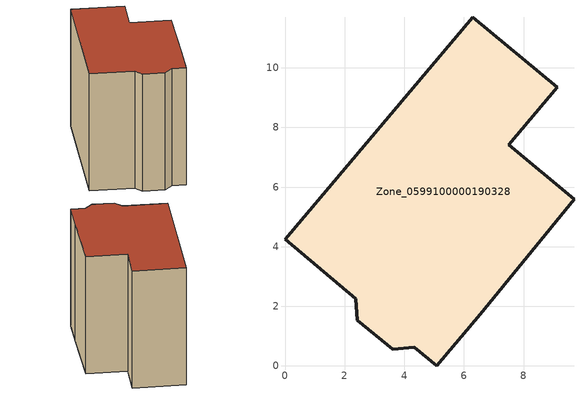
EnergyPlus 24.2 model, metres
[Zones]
Zone_0599100000190328
 floor ground (C_G): 7.5,7.42 9.69,5.59 6.54,1.74 5.08,0 4.33,0.63 3.61,0.56 2.43,1.54 2.38,2.26 0,4.25 6.3,11.7 9.12,9.34 z0
 wall outside (C_F): 2.38,2.26 2.43,1.54 3.61,0.56 4.33,0.63 5.08,0 6.54,1.74 9.69,5.59 7.5,7.42 9.12,9.34 6.3,11.7 0,4.25 2.38,2.26 z0:8.88
 roof outside (C_R): 6.3,11.7 0,4.25 2.38,2.26 2.43,1.54 3.61,0.56 4.33,0.63 5.08,0 6.54,1.74 9.69,5.59 7.5,7.42 9.12,9.34 z8.88
[BUILDING]
Pand.0599100000190328: North Axis=0; Terrain=City; Loads Convergence Tolerance Value=0.04; Temperature Convergence Tolerance Value=0.4; Solar Distribution=FullExterior; Maximum Number of Warmup Days=25; Minimum Number of Warmup Days=1
[Site:Location]
Rotterdam.The.Hague.AP_ZH_NLD Design_Conditions: Latitude=51.96; Longitude=4.45; Time Zone=1; Elevation=-4.5
[SITE:GROUNDTEMPERATURE:BUILDINGSURFACE]
18, 18, 18, 18, 18, 18, 18, 18, 18, 18, 18, 18
[MATERIAL] Thermal Absorptance=0.9; Solar Absorptance=0.7; Visible Absorptance=0.7
Name | Roughness | Thickness | Conductivity | Density | Specific Heat
G.TC.1946 | MediumSmooth | 0.15 | 1 | 540 | 1210
F.TC.1946 | Rough | 0.3 | 0.857143 | 1920 | 840
R.TC.1946 | MediumRough | 0.2 | 0.909091 | 1500 | 1000
[CONSTRUCTION]
C_G: G.TC.1946
C_F: F.TC.1946
C_R: R.TC.1946
[ZONE]
Zone_0599100000190328: Type=1; Multiplier=1; Ceiling Height=Autocalculate; Volume=Autocalculate; Floor Area=autocalculate; Part of Total Floor Area=Yes
[ZONEINFILTRATION:DESIGNFLOWRATE]
Infil_Zone_0599100000190328: Zone or ZoneList or Space or SpaceList=Zone_0599100000190328; Schedule=AlwaysOn; Design Flow Rate Calculation Method=Flow/Area; Flow Rate per Floor Area=0.003; Constant Term Coefficient=1; Temperature Term Coefficient=0; Velocity Term Coefficient=0; Velocity Squared Term Coefficient=0
[HVACTEMPLATE:ZONE:IDEALLOADSAIRSYSTEM]
Zone_0599100000190328: Maximum Heating Supply Air Temperature=50; Minimum Cooling Supply Air Temperature=13; Maximum Heating Supply Air Humidity Ratio=0.0156; Minimum Cooling Supply Air Humidity Ratio=0.0077; Heating Limit=NoLimit; Cooling Limit=NoLimit; Dehumidification Control Type=ConstantSensibleHeatRatio; Cooling Sensible Heat Ratio=0.7; Dehumidification Setpoint=60; Humidification Control Type=None; Humidification Setpoint=30; Outdoor Air Method=None; Outdoor Air Flow Rate per Person=0.00944; Outdoor Air Flow Rate per Zone Floor Area=0; Outdoor Air Flow Rate per Zone=0; Demand Controlled Ventilation Type=None; Outdoor Air Economizer Type=NoEconomizer; Heat Recovery Type=None; Sensible Heat Recovery Effectiveness=0.7; Latent Heat Recovery Effectiveness=0.65
[ZONECONTROL:THERMOSTAT]
ThermostatControl_Zone_0599100000190328: Zone or ZoneList=Zone_0599100000190328; Control Type Schedule=DualSetpointControlType; Control 1=Thermostat_Zone_0599100000190328; Temperature Difference Between Cutout And Setpoint=0
[THERMOSTATSETPOINT:DUALSETPOINT]
Thermostat_Zone_0599100000190328: Heating Setpoint Temperature Schedule=HeatingSetpoint_Zone_0599100000190328; Cooling Setpoint Temperature Schedule=CoolingSetpoint_Zone_0599100000190328
[SCHEDULE:COMPACT]
HeatingSetpoint_Zone_0599100000190328: Through: 12/31, For: AllDays, Until: 24:00, 21
CoolingSetpoint_Zone_0599100000190328: Through: 12/31, For: AllDays, Until: 24:00, 24
DualSetpointControlType: Through: 12/31, For: AllDays, Until: 24:00, 4
AlwaysOn: Through: 12/31, For: AllDays, Until: 24:00, 1
